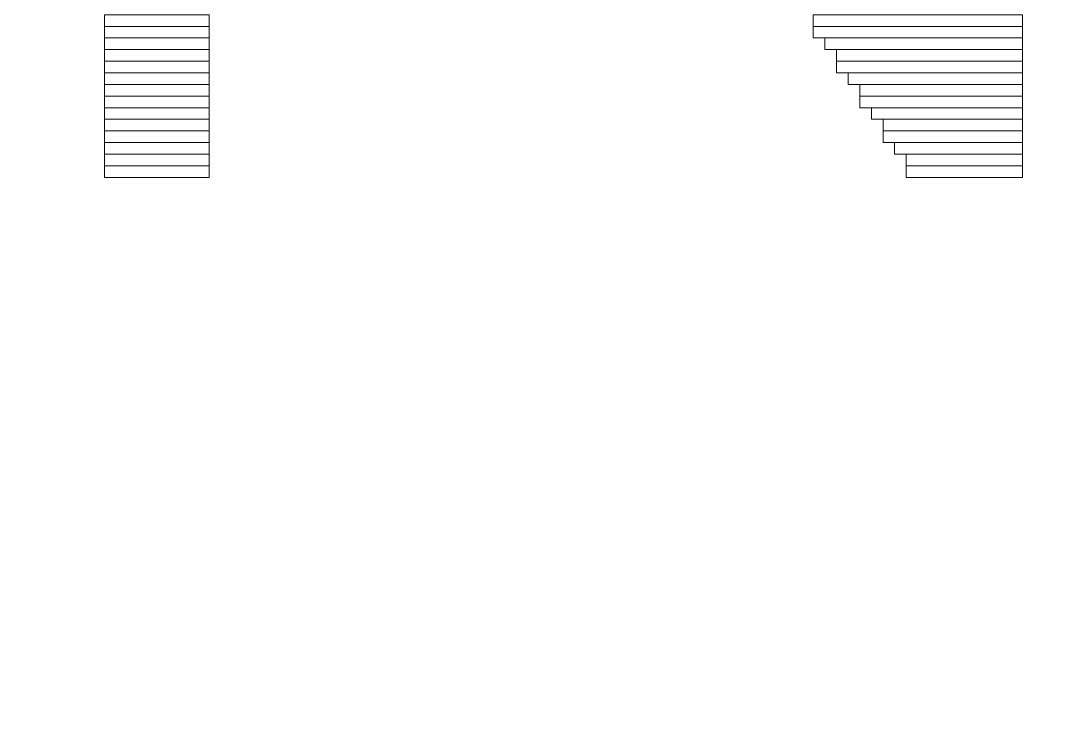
# Model space of a CAD drawing. Header units: millimetres. Extents: x -86 to 67, y -55 to 52.
# Drawn here: x -11.893 to -7.403, y -38.465 to -35.427 of the extents above; entities that cross this region are included whole.
import ezdxf

# ---------------------------------------------------------------- set-up
doc = ezdxf.new("R2010")
doc.units = ezdxf.units.MM
doc.header["$MEASUREMENT"] = 0
doc.layers.add('BG_OUTLINE', color=7, linetype='Continuous')
doc.layers.add('MA_PEN3', color=7, linetype='Continuous')

msp = doc.modelspace()

# ---------------------------------------------------------------- linework, layer by layer
at = {"layer": 'BG_OUTLINE', "color": 3, "lineweight": 9}
msp.add_open_spline([(-60.0926, 34.7331), (-60.0926, 34.7331), (63.7724, 34.7331), (63.7724, 34.7331), (63.7724, 34.7331), (64.585, 34.7336), (65.3646, 34.4113), (65.9396, 33.837), (65.9396, 33.837), (66.5146, 33.2627), (66.8379, 32.4797), (66.8384, 31.667), (66.8384, 31.667), (66.8384, 31.667), (66.8412, -52.28), (66.8412, -52.28), (66.8412, -52.28), (66.8412, -52.28), (66.8384, -52.1933), (66.8384, -52.1933), (66.8384, -52.1933), (66.8389, -53.006), (66.5166, -53.7856), (65.9424, -54.3606), (65.9424, -54.3606), (65.3681, -54.9356), (64.585, -55.2589), (63.7724, -55.2594), (63.7724, -55.2594), (63.7724, -55.2594), (-60.1869, -55.2594), (-60.1869, -55.2594), (-60.1869, -55.2594), (-60.1869, -55.2594), (-60.0853, -55.2518), (-60.0853, -55.2518), (-60.0853, -55.2518), (-60.8979, -55.2523), (-61.6775, -54.9299), (-62.2525, -54.3557), (-62.2525, -54.3557), (-62.8275, -53.7814), (-63.1508, -52.9984), (-63.1513, -52.1857), (-63.1513, -52.1857), (-63.1513, -52.1857), (-63.1587, 31.667), (-63.1587, 31.667), (-63.1587, 31.667), (-63.1592, 32.4797), (-62.8369, 33.2593), (-62.2626, 33.8343), (-62.2626, 33.8343), (-61.6883, 34.4093), (-60.9053, 34.7326), (-60.0926, 34.7331)], degree=3, knots=[0, 0, 0, 0, 0.071429, 0.071429, 0.071429, 0.071429, 0.142857, 0.142857, 0.142857, 0.142857, 0.214286, 0.214286, 0.214286, 0.214286, 0.285714, 0.285714, 0.285714, 0.285714, 0.357143, 0.357143, 0.357143, 0.357143, 0.428571, 0.428571, 0.428571, 0.428571, 0.5, 0.5, 0.5, 0.5, 0.571429, 0.571429, 0.571429, 0.571429, 0.642857, 0.642857, 0.642857, 0.642857, 0.714286, 0.714286, 0.714286, 0.714286, 0.785714, 0.785714, 0.785714, 0.785714, 0.857143, 0.857143, 0.857143, 0.857143, 0.928571, 0.928571, 0.928571, 0.928571, 1, 1, 1, 1], dxfattribs=at)
at = {"layer": 'MA_PEN3', "color": 5, "lineweight": 9}
for points in [[(-11.5256, -35.4525), (-11.5256, -35.4525), (-11.5256, -35.4017), (-11.5256, -35.4017), (-11.5256, -35.4017), (-11.5256, -35.4017), (-11.0684, -35.4017), (-11.0684, -35.4017), (-11.0684, -35.4017), (-11.0684, -35.4017), (-11.0684, -35.4525), (-11.0684, -35.4525), (-11.0684, -35.4525), (-11.0684, -35.4525), (-11.5256, -35.4525), (-11.5256, -35.4525)], [(-8.4268, -35.4525), (-8.4268, -35.4525), (-8.4268, -35.4017), (-8.4268, -35.4017), (-8.4268, -35.4017), (-8.4268, -35.4017), (-7.5124, -35.4017), (-7.5124, -35.4017), (-7.5124, -35.4017), (-7.5124, -35.4017), (-7.5124, -35.4525), (-7.5124, -35.4525), (-7.5124, -35.4525), (-7.5124, -35.4525), (-8.4268, -35.4525), (-8.4268, -35.4525)], [(-11.5256, -35.5033), (-11.5256, -35.5033), (-11.5256, -35.4525), (-11.5256, -35.4525), (-11.5256, -35.4525), (-11.5256, -35.4525), (-11.0684, -35.4525), (-11.0684, -35.4525), (-11.0684, -35.4525), (-11.0684, -35.4525), (-11.0684, -35.5033), (-11.0684, -35.5033), (-11.0684, -35.5033), (-11.0684, -35.5033), (-11.5256, -35.5033), (-11.5256, -35.5033)], [(-8.4268, -35.5033), (-8.4268, -35.5033), (-8.4268, -35.4525), (-8.4268, -35.4525), (-8.4268, -35.4525), (-8.4268, -35.4525), (-7.5124, -35.4525), (-7.5124, -35.4525), (-7.5124, -35.4525), (-7.5124, -35.4525), (-7.5124, -35.5033), (-7.5124, -35.5033), (-7.5124, -35.5033), (-7.5124, -35.5033), (-8.4268, -35.5033), (-8.4268, -35.5033)], [(-11.5256, -35.5541), (-11.5256, -35.5541), (-11.5256, -35.5033), (-11.5256, -35.5033), (-11.5256, -35.5033), (-11.5256, -35.5033), (-11.0684, -35.5033), (-11.0684, -35.5033), (-11.0684, -35.5033), (-11.0684, -35.5033), (-11.0684, -35.5541), (-11.0684, -35.5541), (-11.0684, -35.5541), (-11.0684, -35.5541), (-11.5256, -35.5541), (-11.5256, -35.5541)], [(-8.376, -35.5541), (-8.376, -35.5541), (-8.376, -35.5033), (-8.376, -35.5033), (-8.376, -35.5033), (-8.376, -35.5033), (-7.5124, -35.5033), (-7.5124, -35.5033), (-7.5124, -35.5033), (-7.5124, -35.5033), (-7.5124, -35.5541), (-7.5124, -35.5541), (-7.5124, -35.5541), (-7.5124, -35.5541), (-8.376, -35.5541), (-8.376, -35.5541)], [(-11.5256, -35.6049), (-11.5256, -35.6049), (-11.5256, -35.5541), (-11.5256, -35.5541), (-11.5256, -35.5541), (-11.5256, -35.5541), (-11.0684, -35.5541), (-11.0684, -35.5541), (-11.0684, -35.5541), (-11.0684, -35.5541), (-11.0684, -35.6049), (-11.0684, -35.6049), (-11.0684, -35.6049), (-11.0684, -35.6049), (-11.5256, -35.6049), (-11.5256, -35.6049)], [(-8.3252, -35.6049), (-8.3252, -35.6049), (-8.3252, -35.5541), (-8.3252, -35.5541), (-8.3252, -35.5541), (-8.3252, -35.5541), (-7.5124, -35.5541), (-7.5124, -35.5541), (-7.5124, -35.5541), (-7.5124, -35.5541), (-7.5124, -35.6049), (-7.5124, -35.6049), (-7.5124, -35.6049), (-7.5124, -35.6049), (-8.3252, -35.6049), (-8.3252, -35.6049)], [(-11.5256, -35.6557), (-11.5256, -35.6557), (-11.5256, -35.6049), (-11.5256, -35.6049), (-11.5256, -35.6049), (-11.5256, -35.6049), (-11.0684, -35.6049), (-11.0684, -35.6049), (-11.0684, -35.6049), (-11.0684, -35.6049), (-11.0684, -35.6557), (-11.0684, -35.6557), (-11.0684, -35.6557), (-11.0684, -35.6557), (-11.5256, -35.6557), (-11.5256, -35.6557)], [(-8.3252, -35.6557), (-8.3252, -35.6557), (-8.3252, -35.6049), (-8.3252, -35.6049), (-8.3252, -35.6049), (-8.3252, -35.6049), (-7.5124, -35.6049), (-7.5124, -35.6049), (-7.5124, -35.6049), (-7.5124, -35.6049), (-7.5124, -35.6557), (-7.5124, -35.6557), (-7.5124, -35.6557), (-7.5124, -35.6557), (-8.3252, -35.6557), (-8.3252, -35.6557)], [(-11.5256, -35.7065), (-11.5256, -35.7065), (-11.5256, -35.6557), (-11.5256, -35.6557), (-11.5256, -35.6557), (-11.5256, -35.6557), (-11.0684, -35.6557), (-11.0684, -35.6557), (-11.0684, -35.6557), (-11.0684, -35.6557), (-11.0684, -35.7065), (-11.0684, -35.7065), (-11.0684, -35.7065), (-11.0684, -35.7065), (-11.5256, -35.7065), (-11.5256, -35.7065)], [(-8.2744, -35.7065), (-8.2744, -35.7065), (-8.2744, -35.6557), (-8.2744, -35.6557), (-8.2744, -35.6557), (-8.2744, -35.6557), (-7.5124, -35.6557), (-7.5124, -35.6557), (-7.5124, -35.6557), (-7.5124, -35.6557), (-7.5124, -35.7065), (-7.5124, -35.7065), (-7.5124, -35.7065), (-7.5124, -35.7065), (-8.2744, -35.7065), (-8.2744, -35.7065)], [(-11.5256, -35.7573), (-11.5256, -35.7573), (-11.5256, -35.7065), (-11.5256, -35.7065), (-11.5256, -35.7065), (-11.5256, -35.7065), (-11.0684, -35.7065), (-11.0684, -35.7065), (-11.0684, -35.7065), (-11.0684, -35.7065), (-11.0684, -35.7573), (-11.0684, -35.7573), (-11.0684, -35.7573), (-11.0684, -35.7573), (-11.5256, -35.7573), (-11.5256, -35.7573)], [(-8.2236, -35.7573), (-8.2236, -35.7573), (-8.2236, -35.7065), (-8.2236, -35.7065), (-8.2236, -35.7065), (-8.2236, -35.7065), (-7.5124, -35.7065), (-7.5124, -35.7065), (-7.5124, -35.7065), (-7.5124, -35.7065), (-7.5124, -35.7573), (-7.5124, -35.7573), (-7.5124, -35.7573), (-7.5124, -35.7573), (-8.2236, -35.7573), (-8.2236, -35.7573)], [(-11.5256, -35.8081), (-11.5256, -35.8081), (-11.5256, -35.7573), (-11.5256, -35.7573), (-11.5256, -35.7573), (-11.5256, -35.7573), (-11.0684, -35.7573), (-11.0684, -35.7573), (-11.0684, -35.7573), (-11.0684, -35.7573), (-11.0684, -35.8081), (-11.0684, -35.8081), (-11.0684, -35.8081), (-11.0684, -35.8081), (-11.5256, -35.8081), (-11.5256, -35.8081)], [(-8.2236, -35.8081), (-8.2236, -35.8081), (-8.2236, -35.7573), (-8.2236, -35.7573), (-8.2236, -35.7573), (-8.2236, -35.7573), (-7.5124, -35.7573), (-7.5124, -35.7573), (-7.5124, -35.7573), (-7.5124, -35.7573), (-7.5124, -35.8081), (-7.5124, -35.8081), (-7.5124, -35.8081), (-7.5124, -35.8081), (-8.2236, -35.8081), (-8.2236, -35.8081)], [(-11.5256, -35.8589), (-11.5256, -35.8589), (-11.5256, -35.8081), (-11.5256, -35.8081), (-11.5256, -35.8081), (-11.5256, -35.8081), (-11.0684, -35.8081), (-11.0684, -35.8081), (-11.0684, -35.8081), (-11.0684, -35.8081), (-11.0684, -35.8589), (-11.0684, -35.8589), (-11.0684, -35.8589), (-11.0684, -35.8589), (-11.5256, -35.8589), (-11.5256, -35.8589)], [(-8.1728, -35.8589), (-8.1728, -35.8589), (-8.1728, -35.8081), (-8.1728, -35.8081), (-8.1728, -35.8081), (-8.1728, -35.8081), (-7.5124, -35.8081), (-7.5124, -35.8081), (-7.5124, -35.8081), (-7.5124, -35.8081), (-7.5124, -35.8589), (-7.5124, -35.8589), (-7.5124, -35.8589), (-7.5124, -35.8589), (-8.1728, -35.8589), (-8.1728, -35.8589)], [(-11.5256, -35.9097), (-11.5256, -35.9097), (-11.5256, -35.8589), (-11.5256, -35.8589), (-11.5256, -35.8589), (-11.5256, -35.8589), (-11.0684, -35.8589), (-11.0684, -35.8589), (-11.0684, -35.8589), (-11.0684, -35.8589), (-11.0684, -35.9097), (-11.0684, -35.9097), (-11.0684, -35.9097), (-11.0684, -35.9097), (-11.5256, -35.9097), (-11.5256, -35.9097)], [(-8.122, -35.9097), (-8.122, -35.9097), (-8.122, -35.8589), (-8.122, -35.8589), (-8.122, -35.8589), (-8.122, -35.8589), (-7.5124, -35.8589), (-7.5124, -35.8589), (-7.5124, -35.8589), (-7.5124, -35.8589), (-7.5124, -35.9097), (-7.5124, -35.9097), (-7.5124, -35.9097), (-7.5124, -35.9097), (-8.122, -35.9097), (-8.122, -35.9097)], [(-11.5256, -35.9605), (-11.5256, -35.9605), (-11.5256, -35.9097), (-11.5256, -35.9097), (-11.5256, -35.9097), (-11.5256, -35.9097), (-11.0684, -35.9097), (-11.0684, -35.9097), (-11.0684, -35.9097), (-11.0684, -35.9097), (-11.0684, -35.9605), (-11.0684, -35.9605), (-11.0684, -35.9605), (-11.0684, -35.9605), (-11.5256, -35.9605), (-11.5256, -35.9605)], [(-8.122, -35.9605), (-8.122, -35.9605), (-8.122, -35.9097), (-8.122, -35.9097), (-8.122, -35.9097), (-8.122, -35.9097), (-7.5124, -35.9097), (-7.5124, -35.9097), (-7.5124, -35.9097), (-7.5124, -35.9097), (-7.5124, -35.9605), (-7.5124, -35.9605), (-7.5124, -35.9605), (-7.5124, -35.9605), (-8.122, -35.9605), (-8.122, -35.9605)], [(-11.5256, -36.0113), (-11.5256, -36.0113), (-11.5256, -35.9605), (-11.5256, -35.9605), (-11.5256, -35.9605), (-11.5256, -35.9605), (-11.0684, -35.9605), (-11.0684, -35.9605), (-11.0684, -35.9605), (-11.0684, -35.9605), (-11.0684, -36.0113), (-11.0684, -36.0113), (-11.0684, -36.0113), (-11.0684, -36.0113), (-11.5256, -36.0113), (-11.5256, -36.0113)], [(-8.0712, -36.0113), (-8.0712, -36.0113), (-8.0712, -35.9605), (-8.0712, -35.9605), (-8.0712, -35.9605), (-8.0712, -35.9605), (-7.5124, -35.9605), (-7.5124, -35.9605), (-7.5124, -35.9605), (-7.5124, -35.9605), (-7.5124, -36.0113), (-7.5124, -36.0113), (-7.5124, -36.0113), (-7.5124, -36.0113), (-8.0712, -36.0113), (-8.0712, -36.0113)], [(-11.5256, -36.0621), (-11.5256, -36.0621), (-11.5256, -36.0113), (-11.5256, -36.0113), (-11.5256, -36.0113), (-11.5256, -36.0113), (-11.0684, -36.0113), (-11.0684, -36.0113), (-11.0684, -36.0113), (-11.0684, -36.0113), (-11.0684, -36.0621), (-11.0684, -36.0621), (-11.0684, -36.0621), (-11.0684, -36.0621), (-11.5256, -36.0621), (-11.5256, -36.0621)], [(-8.0204, -36.0621), (-8.0204, -36.0621), (-8.0204, -36.0113), (-8.0204, -36.0113), (-8.0204, -36.0113), (-8.0204, -36.0113), (-7.5124, -36.0113), (-7.5124, -36.0113), (-7.5124, -36.0113), (-7.5124, -36.0113), (-7.5124, -36.0621), (-7.5124, -36.0621), (-7.5124, -36.0621), (-7.5124, -36.0621), (-8.0204, -36.0621), (-8.0204, -36.0621)], [(-11.5256, -36.1129), (-11.5256, -36.1129), (-11.5256, -36.0621), (-11.5256, -36.0621), (-11.5256, -36.0621), (-11.5256, -36.0621), (-11.0684, -36.0621), (-11.0684, -36.0621), (-11.0684, -36.0621), (-11.0684, -36.0621), (-11.0684, -36.1129), (-11.0684, -36.1129), (-11.0684, -36.1129), (-11.0684, -36.1129), (-11.5256, -36.1129), (-11.5256, -36.1129)], [(-8.0204, -36.1129), (-8.0204, -36.1129), (-8.0204, -36.0621), (-8.0204, -36.0621), (-8.0204, -36.0621), (-8.0204, -36.0621), (-7.5124, -36.0621), (-7.5124, -36.0621), (-7.5124, -36.0621), (-7.5124, -36.0621), (-7.5124, -36.1129), (-7.5124, -36.1129), (-7.5124, -36.1129), (-7.5124, -36.1129), (-8.0204, -36.1129), (-8.0204, -36.1129)]]:
    msp.add_open_spline(points, degree=3, knots=[0, 0, 0, 0, 0.25, 0.25, 0.25, 0.25, 0.5, 0.5, 0.5, 0.5, 0.75, 0.75, 0.75, 0.75, 1, 1, 1, 1], dxfattribs=at)

doc.saveas('drawing.dxf')
